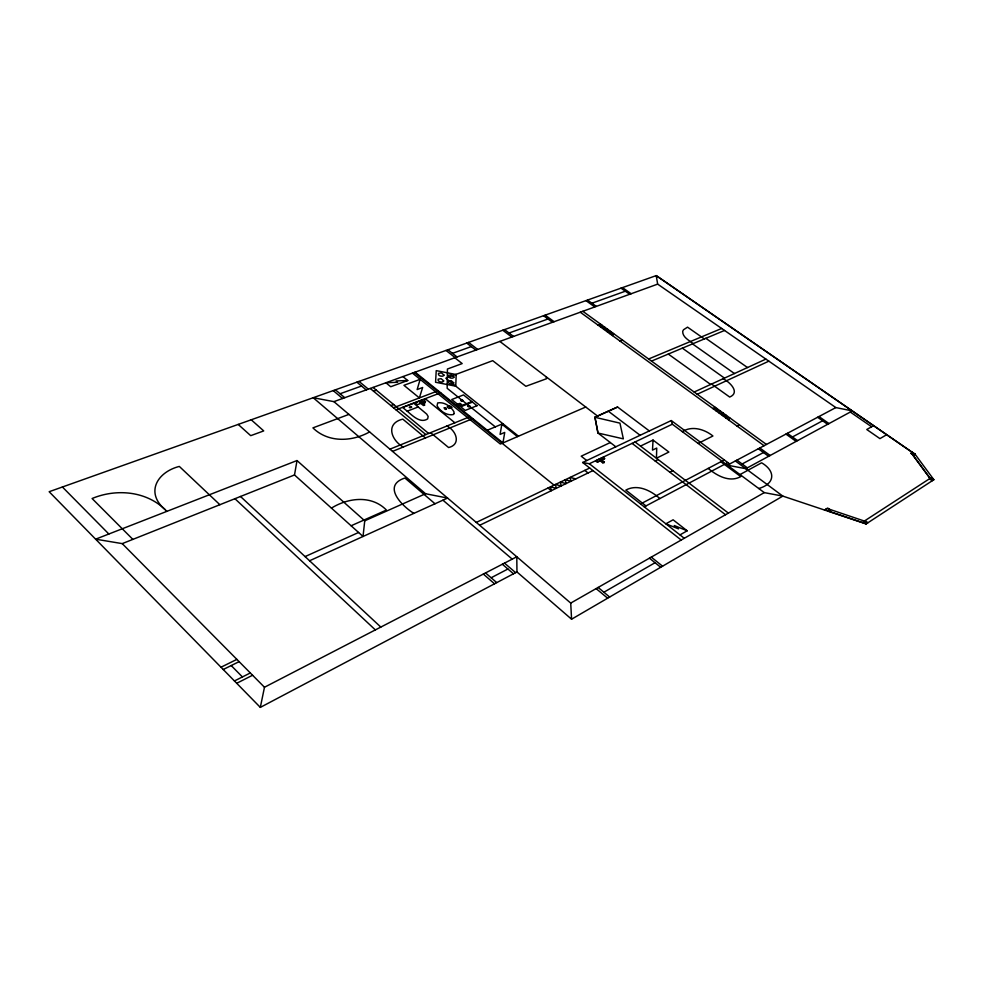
<?xml version="1.0" encoding="UTF-8"?>
<svg xmlns="http://www.w3.org/2000/svg" width="983" height="983" viewBox="0 0 983 983"><rect width="100%" height="100%" fill="white"/><g stroke="black" fill="none" stroke-linecap="round" stroke-linejoin="round"><path stroke-width="1.47" d="M653.044 440.077L652.491 450.128L656.73 448.051L656.46 458.225L668.882 452.045L653.019 440.052L640.523 446.073M297.013 460.548L364.742 520.806L363.034 536.472L294.507 474.961L297.013 460.548L95.621 539.176L122.236 543.624L294.507 474.961M502.964 442.878L504.734 432.422L500.077 434.412L501.883 424.103M915.173 454.355L656.214 275.609L49.15 491.721L260.323 707.391L264.476 687.252L516.788 556.771L570.718 603.095L571.578 619.216L782.824 496.108L866.134 523.927L933.85 479.704L915.001 454.134L912.212 454.097L930.065 478.389L933.85 479.704L931.036 477.763L863.209 521.801L866.134 523.927M728.808 420.097L729.632 417.75L725.626 417.775L726.449 415.44L722.444 415.465L723.279 413.143L719.273 413.167L720.109 410.845L716.115 410.869L716.951 408.559L712.958 408.584L715.378 407.417M612.47 335.596L613.539 333.569L609.571 333.495L610.652 331.48L606.695 331.406L607.777 329.391L603.808 329.317L604.901 327.314L600.945 327.228L602.038 325.238L598.082 325.152L600.613 324.193M824.479 510.017L827.674 508.027L830.549 510.128L828.669 511.295L825.781 509.182M910.946 453.384L912.556 452.389L915.284 454.281L913.686 455.276L910.946 453.384L912.433 452.463L656.214 275.609L657.664 284.124L835.845 407.576L852.359 410.919L745.79 468.694L727.408 465.192L835.845 407.576M886.777 434.658L879.945 438.627L866.773 429.51L873.654 425.602M603.881 592.233L655.047 562.718M570.718 603.095L764.27 492.618L782.824 496.108L735.37 460.953M680.003 534.875L687.178 530.808L673.097 519.81L665.872 523.792L678.553 528.879L674.252 525.512L687.178 530.808M758.753 488.514C775.403 483.734 775.661 470.931 761.604 462.809L740.015 474.568M742.128 463.976L763.472 452.524M792.458 436.968L822.624 420.785M644.234 506.835L727.85 462.575M260.323 707.391L516.96 571.959L516.788 556.771L333.901 401.642L313.196 397.722L425.565 493.736L447.572 498.062L309.571 560.765M640.56 503.947L724.299 459.933M491.131 577.771L507.904 569.01M669.841 472.209L672.765 470.71M236.719 683.283L252.582 675.247M737.053 426.081L739.449 424.877M234.446 680.961L250.321 672.962M698.139 443.419L712.933 435.997C704.504 429.252 692.106 425.418 682.313 431.648M655.182 461.015L658.131 459.54M223.227 669.509L239.115 661.645M220.991 667.224L236.878 659.384M479.679 525.291L592.97 470.599M601.227 460.966L601.879 460.658M476.3 522.428L589.702 468.031M729.718 463.964L671.266 420.552L582.649 462.477L589.345 463.743L672.323 424.214L764.27 492.618M600.711 460.572L597.246 462.231L595.587 460.941L603.181 457.316L604.828 458.606L601.363 460.265M610.32 442.547L581.199 456.186L586.753 460.548M697.23 394.257L768.853 361.166M694.158 392.033L765.88 359.102M305.074 556.587L358.574 532.479M615.825 446.786L597.971 433.036L594.948 417.296L617.582 407.023L649.321 430.935M617.582 407.023L594.936 417.173L597.971 433.036L623.357 438.86L619.954 423.145L594.948 417.296M351.091 525.77L386.43 510.066C371.599 494.854 348.129 497.668 331.443 508.125M364.742 520.806L425.565 493.736M585.77 407.011L500.372 444.058L412.442 373.135M487.273 430.247L502.829 423.698M651.508 361.105L724.545 330.46M648.608 359.004L721.669 328.469M392.536 451.394L472.798 418.611M389.932 449.17L470.23 416.546M619.941 341.027L622.448 340.032M369.596 431.918C351.902 441.895 328.138 442.878 312.913 427.875L348.928 414.396M407.208 411.201C412.405 415.514 420.306 423.808 427.654 418.893L428.158 416.473L426.683 414.076L413.732 403.227L402.674 407.466L407.208 411.201L418.266 406.925M396.014 409.85L440.679 392.758M393.495 407.773L438.185 390.755M390.853 405.574L393.655 404.505M407.748 380.495L390.73 386.737L385.889 382.768L397.685 382.264L396.051 380.925L407.724 380.507L402.932 376.587M373.577 391.259L376.391 390.226M333.901 401.642L657.664 284.124M340.069 393.753L361.535 386.036M452.475 353.339L471.262 346.594M509.034 333.016L547.986 319.008M591.913 303.219L625.335 291.201M575.78 478.893L570.091 477.443L570.963 481.228L565.237 479.765L566.097 483.575L560.359 482.1L561.207 485.934L555.444 484.459L556.28 488.318L550.492 486.843L551.316 490.714L547.998 488.035M462.354 400.351L461.187 400.486L462.526 400.499M469.333 405.954L468.178 406.09L469.518 406.102M850.295 412.037L871.614 426.769M929.439 478.807L932.24 480.761M818.962 416.546L829.001 423.575M705.782 338.287L747.51 367.544M817.61 417.271L827.649 424.312M704.356 338.951L687.547 327.155L683.529 329.747L682.694 331.296C682.448 337.304 689.206 340.376 693.224 343.632M622.472 287.614L631.172 293.745M620.986 288.142L629.685 294.286M692.487 343.878L734.448 373.54M682.349 348.142L724.483 378.111M723.132 378.738C729.411 381.773 740.715 392.426 729.693 397.058L711.545 384.046M787.371 433.331L797.569 440.617M785.945 434.093L796.144 441.392M668.28 354.052L710.66 384.464M587.515 300.061L596.325 306.389M585.954 300.614L594.764 306.954M582.821 311.292L766.445 444.451M580.277 312.213L764.074 445.704M865.028 520.621L867.952 522.735M759.81 447.978L770.144 455.498M758.311 448.764L768.645 456.309M545.196 315.125L554.117 321.711M543.525 315.715L552.458 322.313M736.931 460.13L747.363 467.847M720.834 461.752L740.764 476.608C729.583 482.8 716.902 475.711 708.178 468.412M504.525 329.6L513.556 336.432M502.768 330.227L511.799 337.071M608.28 411.152L640.13 435.285M635.055 441.957L728.391 513.101M499.831 341.42L597.615 416.104M632.094 443.382L725.528 514.736M468.572 342.403L477.677 349.456M466.716 343.067L475.833 350.12M659.863 498.565C650.906 490.542 637.549 483.734 625.827 490.099L645.991 505.913M602.37 457.709L604.041 458.975M599.716 458.975C607.986 462.932 603.193 465.033 599.065 459.282M596.362 460.572L598.02 461.863M447.904 349.764L457.058 356.94M446.012 350.44L455.166 357.628M454.785 357.763L462.182 363.575L447.425 369.018L447.167 388.31L495.309 426.868M589.345 463.743L684.279 538.279M582.649 462.477L681.207 540.036M584.787 470.39L588.067 472.97M518.471 436.157L445.827 378.209L492.704 360.663L525.868 386.307L546.487 378.738L546.241 376.845M501.809 424.14L517.439 436.599M651.274 557.115L662.567 566.196M649.407 558.184L660.711 567.277M415.109 372.164L502.989 442.915M414.248 372.483L554.08 485.123M425.27 398.705L454.883 422.776M446.847 426.044C456.001 430.222 461.678 444.377 448.617 447.548L430.591 432.655M166.877 511.357C147.843 491.156 116.891 488.133 92.083 498.516L132.865 539.384M373.024 387.449L428.637 433.442M370.21 388.469L425.86 434.572M359.016 381.416L368.342 389.145M425.455 437.951L402.784 419.127C385.152 423.415 391.099 440.138 403.214 447.032M356.878 382.166L366.204 389.919M598.131 587.441L609.644 597.037M596.116 588.596L607.641 598.205M335.4 389.809L344.763 397.697M333.212 390.595L342.576 398.496M442.928 500.175L512.229 559.13M435.014 503.763L404.91 478.021C381.465 485.676 402.244 506.282 413.88 513.372M504.512 563.124L515.645 572.647M502.338 564.242L513.482 573.789M516.96 571.959L571.578 619.216M485.553 572.929L496.747 582.624M483.329 574.072L494.535 583.804M251.218 419.79L263.727 430.91L250.714 435.666L238.193 424.423M240.503 496.489L380.814 627.08M234.925 498.713L375.359 629.906M219.885 504.709L179.324 466.421C157.28 472.037 144.956 492.544 165.083 509.624M122.236 543.624L264.476 687.252M62.408 487.003L108.855 534.015M231.214 665.565L242.42 676.943M912.31 454.33L930.065 478.389M671.266 420.552L672.323 424.214M604.361 461.801L602.444 462.723L604.361 461.789M453.716 382.829L453.458 383.431C451.91 384.894 447.216 383.53 448.223 381.097L451.197 380.654L453.716 382.829M453.937 377.005L453.691 377.607C452.155 379.033 447.486 377.693 448.481 375.285L451.43 374.855L453.937 377.005M424.902 402.821C418.094 404.787 417.591 398.938 424.902 402.821M456.186 374.535L455.756 386.184L435.567 382.264L436.231 370.628L456.186 374.535M443.652 380.863L443.394 381.478C441.846 382.928 437.116 381.564 438.16 379.143L441.146 378.688L443.652 380.863M443.935 375.051L443.689 375.653C442.141 377.079 437.447 375.739 438.479 373.331L441.441 372.889L443.935 375.051M829.05 509.133L828.89 511.258L866.22 523.865L864.352 521.051L829.05 509.133M444.242 407.871C445.496 411.496 448.481 407.994 444.242 407.871M444.771 408.24L446.196 409.223L444.771 408.24M420.134 379.34L417.148 389.563L422.641 387.499L419.36 397.894L403.927 385.311L420.134 379.34M467.859 405.586C468.006 408.953 472.368 404.984 467.859 405.586M460.867 399.983C461.002 403.337 465.364 399.393 460.867 399.983M454.072 413.56L453.335 414.556C446.995 415.895 440.126 411.213 437.066 405.758L437.681 402.932C444.021 401.642 450.828 406.286 453.913 411.705L454.072 413.56M423.624 402.293L422.567 403.005L424.816 405.045L423.513 405.549L420.712 403.423L417.431 404.677L415.035 402.723L423.218 399.589L425.602 401.531L423.624 402.293M476.988 405.709L465.242 410.415L460.72 406.778L472.479 402.108L476.988 405.709M451.738 407.417L448.998 408.498L447.081 406.95L449.821 405.868L451.738 407.417M461.506 404.566L457.82 406.028L456.296 404.799L459.983 403.349L461.506 404.566M471.828 401.555L460.069 406.225L451.738 399.528L463.521 394.92L471.828 401.555M410.98 406.544L409.223 407.22L409.997 407.847L411.754 407.171L410.98 406.544"/></g></svg>
